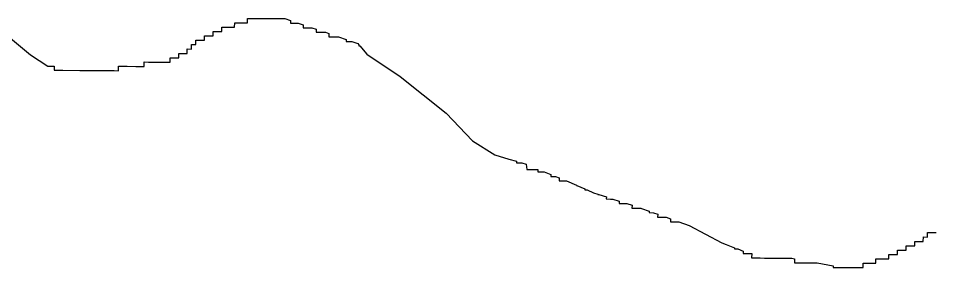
# Model space of a CAD drawing. Header units: metres. Extents: x 0 to 561379, y 0 to 4092696.
# Drawn here: x 328374 to 337115, y 1824189 to 1826563 of the extents above; entities that cross this region are included whole.
import ezdxf

# ---------------------------------------------------------------- set-up
doc = ezdxf.new("R2010")
doc.units = ezdxf.units.M
doc.layers.add('TALUKA BOUNDRY', color=150, linetype='Continuous')

msp = doc.modelspace()

# ---------------------------------------------------------------- linework, layer by layer
at = {"layer": 'TALUKA BOUNDRY'}
msp.add_polyline3d([(328260.3, 1826407.8, 0), (328488.6, 1826216.5, 0), (328654.8, 1826106.8, 0), (328715.8, 1826106.4, 0), (328715.5, 1826069.7, 0), (328756.3, 1826069.3, 0), (328797.2, 1826069, 0), (328960.6, 1826067.7, 0), (329001.5, 1826067.4, 0), (329042.3, 1826067.1, 0), (329246.6, 1826065.4, 0), (329287.4, 1826065.1, 0), (329328.3, 1826064.8, 0), (329328.6, 1826107.2, 0), (329369.5, 1826106.8, 0), (329410.3, 1826106.5, 0), (329492, 1826105.9, 0), (329532.9, 1826105.5, 0), (329573.8, 1826105.2, 0), (329574.1, 1826147.6, 0), (329614.9, 1826147.2, 0), (329655.8, 1826146.9, 0), (329696.7, 1826146.6, 0), (329737.5, 1826146.3, 0), (329778.4, 1826145.9, 0), (329819.2, 1826145.6, 0), (329819.5, 1826188, 0), (329860.4, 1826187.6, 0), (329901.3, 1826187.3, 0), (329901.6, 1826229.7, 0), (329942.4, 1826229.3, 0), (329983.3, 1826229, 0), (329983.6, 1826271.4, 0), (330024.5, 1826271, 0), (330024.8, 1826313.4, 0), (330065.7, 1826313.1, 0), (330066, 1826355.4, 0), (330106.9, 1826355.1, 0), (330147.7, 1826354.8, 0), (330148.1, 1826397.1, 0), (330188.9, 1826396.8, 0), (330229.8, 1826396.5, 0), (330230.1, 1826438.8, 0), (330270.9, 1826438.5, 0), (330311.8, 1826438.2, 0), (330312.1, 1826480.5, 0), (330353, 1826480.2, 0), (330393.8, 1826479.9, 0), (330434.7, 1826479.6, 0), (330435, 1826521.9, 0), (330475.9, 1826521.6, 0), (330516.7, 1826521.3, 0), (330557.6, 1826520.9, 0), (330557.9, 1826563.3, 0), (330598.8, 1826563, 0), (330639.6, 1826562.7, 0), (330680.5, 1826562.3, 0), (330721.3, 1826562, 0), (330762.2, 1826561.7, 0), (330843.9, 1826561, 0), (330884.8, 1826560.7, 0), (330912.1, 1826560.5, 0), (330966.3, 1826542.3, 0), (330966.1, 1826517.7, 0), (331007, 1826517.4, 0), (331041.2, 1826517.1, 0), (331088.6, 1826501.2, 0), (331088.4, 1826474.4, 0), (331129.2, 1826474.1, 0), (331170.1, 1826473.8, 0), (331170.2, 1826473.8, 0), (331210.8, 1826460.1, 0), (331210.6, 1826431.1, 0), (331251.4, 1826430.8, 0), (331292.3, 1826430.5, 0), (331299.1, 1826430.4, 0), (331333, 1826418.7, 0), (331332.8, 1826387.8, 0), (331373.7, 1826387.5, 0), (331414.5, 1826387.2, 0), (331424.5, 1826387.1, 0), (331496, 1826362.4, 0), (331495.9, 1826344.2, 0), (331536.7, 1826343.9, 0), (331549.9, 1826343.7, 0), (331607.6, 1826323.8, 0), (331618.2, 1826311.2, 0), (331618.1, 1826300.9, 0), (331627, 1826300.8, 0), (331693, 1826222.3, 0), (332012.6, 1826008.6, 0), (332451.2, 1825660.7, 0), (332699.9, 1825396.2, 0), (332913, 1825264.6, 0), (333045.9, 1825223, 0), (333121.3, 1825201.6, 0), (333121.2, 1825188, 0), (333162, 1825187.7, 0), (333170.4, 1825187.6, 0), (333212.7, 1825175.6, 0), (333220.1, 1825124.2, 0), (333324.9, 1825123.3, 0), (333324.8, 1825101.7, 0), (333365.6, 1825101.4, 0), (333382.6, 1825101.3, 0), (333447.1, 1825075.6, 0), (333447, 1825058.4, 0), (333487.9, 1825058.1, 0), (333491.2, 1825058.1, 0), (333528.6, 1825043.2, 0), (333528.4, 1825015.5, 0), (333569.3, 1825015.2, 0), (333597.6, 1825014.9, 0), (333691.5, 1824973.7, 0), (333691.5, 1824971.9, 0), (333695.7, 1824971.8, 0), (333773, 1824937.9, 0), (333772.9, 1824928.9, 0), (333793.8, 1824928.7, 0), (333853, 1824902.7, 0), (333895.1, 1824888.9, 0), (333895.1, 1824885.6, 0), (333905.7, 1824885.5, 0), (333976.7, 1824862.3, 0), (333976.5, 1824842.6, 0), (334017.4, 1824842.3, 0), (334038.5, 1824842.1, 0), (334098.9, 1824822.4, 0), (334098.7, 1824799.3, 0), (334139.6, 1824799, 0), (334171.4, 1824798.8, 0), (334221.2, 1824782.5, 0), (334221, 1824756, 0), (334261.8, 1824755.7, 0), (334302.7, 1824755.4, 0), (334304.2, 1824755.4, 0), (334311.5, 1824753, 0), (334384.2, 1824727, 0), (334384.1, 1824712.4, 0), (334424.9, 1824712.1, 0), (334426, 1824712.1, 0), (334465.7, 1824697.9, 0), (334465.5, 1824669.4, 0), (334506.3, 1824669.1, 0), (334547.2, 1824668.8, 0), (334547.2, 1824668.8, 0), (334587.9, 1824654.3, 0), (334587.7, 1824626.1, 0), (334668.4, 1824625.5, 0), (334764.7, 1824591.1, 0), (335076.9, 1824426.3, 0), (335117.2, 1824410.6, 0), (335117.2, 1824410.3, 0), (335117.9, 1824410.3, 0), (335198.7, 1824378.9, 0), (335198.6, 1824367.4, 0), (335228.8, 1824367.1, 0), (335280.2, 1824347.1, 0), (335280, 1824324.4, 0), (335320.9, 1824324.1, 0), (335360.6, 1824323.8, 0), (335361.7, 1824323.6, 0), (335361.4, 1824281.4, 0), (335402.3, 1824281.1, 0), (335443.1, 1824280.8, 0), (335484, 1824280.5, 0), (335524.8, 1824280.2, 0), (335565.7, 1824279.9, 0), (335606.5, 1824279.5, 0), (335647.4, 1824279.2, 0), (335688.2, 1824278.9, 0), (335729.1, 1824278.6, 0), (335744.8, 1824278.5, 0), (335769.9, 1824273.9, 0), (335769.6, 1824235.9, 0), (335810.5, 1824235.6, 0), (335851.4, 1824235.3, 0), (335892.2, 1824235, 0), (335933.1, 1824234.7, 0), (335973.9, 1824234.4, 0), (335987, 1824234.3, 0), (336137.2, 1824206.9, 0), (336137, 1824190.8, 0), (336177.9, 1824190.5, 0), (336218.7, 1824190.2, 0), (336259.6, 1824189.9, 0), (336300.5, 1824189.6, 0), (336341.3, 1824189.2, 0), (336423, 1824188.6, 0), (336423.3, 1824231, 0), (336464.2, 1824230.7, 0), (336505.1, 1824230.3, 0), (336545.9, 1824230, 0), (336546.2, 1824272.4, 0), (336587.1, 1824272.1, 0), (336628, 1824271.8, 0), (336668.8, 1824271.5, 0), (336669.1, 1824313.8, 0), (336710, 1824313.5, 0), (336750.8, 1824313.2, 0), (336751.2, 1824355.5, 0), (336792, 1824355.2, 0), (336832.9, 1824354.9, 0), (336833.2, 1824397.3, 0), (336874.1, 1824397, 0), (336914.9, 1824396.6, 0), (336915.2, 1824439, 0), (336956.1, 1824438.7, 0), (336996.9, 1824438.4, 0), (336997.3, 1824480.7, 0), (337038.1, 1824480.4, 0), (337038.4, 1824522.8, 0), (337079.3, 1824522.4, 0), (337120.2, 1824522.1, 0)], dxfattribs=at)

doc.saveas('drawing.dxf')
